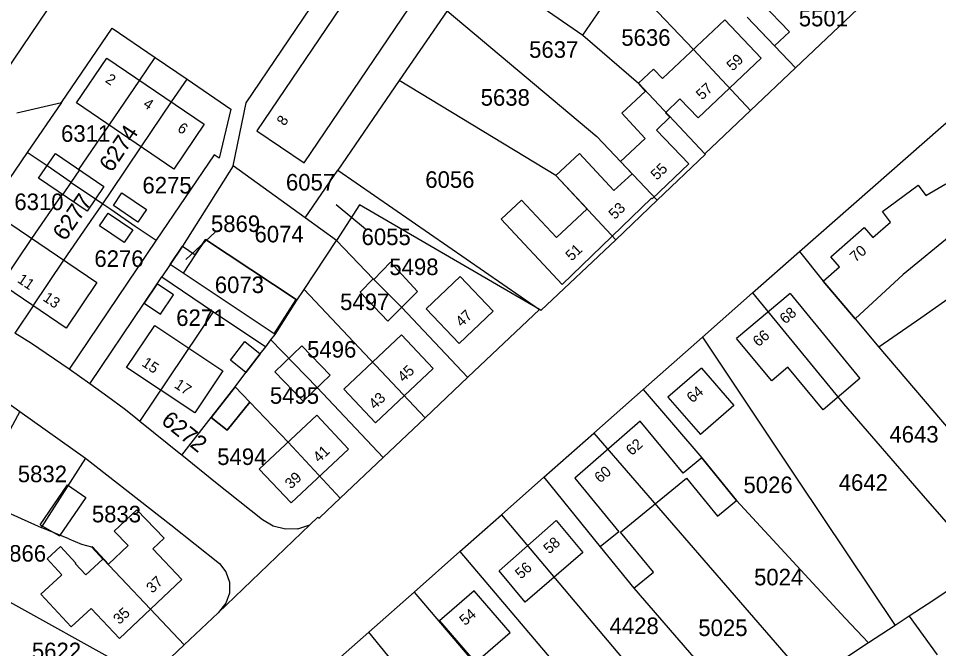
# Model space of a CAD drawing. Extents: x 191922 to 199923, y 328959 to 333350.
# Drawn here: x 196836.9 to 196987.1, y 331297.2 to 331400 of the extents above; entities that cross this region are included whole.
import ezdxf

# ---------------------------------------------------------------- set-up
doc = ezdxf.new("R2010")
doc.units = 0
for name, color, linetype in [('bestemmingsplangebied', 7, 'Continuous'), ('bouwvlak', 7, 'Continuous'), ('enkelbestemming', 7, 'Continuous'), ('Level 18', 7, 'Continuous'), ('Level 6', 7, 'Continuous'), ('maatvoering - maximum aantal wooneenheden', 7, 'Continuous'), ('recreatiewoning', 7, 'Continuous')]:
    doc.layers.add(name, color=color, linetype=linetype)

msp = doc.modelspace()

# ---------------------------------------------------------------- linework, layer by layer
at = {"layer": 'bestemmingsplangebied'}
for p, q in [((196963.76, 331391.93), (196977.09, 331404.55)), ((196963.76, 331391.93), (196977.09, 331404.55)), ((196956.44, 331384.99), (196963.76, 331391.93)), ((196956.44, 331384.99), (196963.76, 331391.93)), ((196948.97, 331377.92), (196956.44, 331384.99)), ((196948.97, 331377.92), (196956.44, 331384.99)), ((196941.18, 331370.31), (196949.07, 331377.82)), ((196941.18, 331370.31), (196949.07, 331377.82)), ((196949.07, 331377.82), (196948.97, 331377.92)), ((196949.07, 331377.82), (196948.97, 331377.92)), ((196934.44, 331363.89), (196941.18, 331370.31)), ((196934.44, 331363.89), (196941.18, 331370.31)), ((196922.2, 331352.35), (196934.44, 331363.89)), ((196922.2, 331352.35), (196934.44, 331363.89)), ((196910.3, 331341.43), (196921.97, 331352.49)), ((196910.3, 331341.43), (196921.97, 331352.49)), ((196922.2, 331352.35), (196921.97, 331352.49)), ((196922.2, 331352.35), (196921.97, 331352.49)), ((196903.33, 331334.83), (196910.3, 331341.43)), ((196903.33, 331334.83), (196910.3, 331341.43)), ((196896.46, 331328.33), (196903.33, 331334.83)), ((196896.46, 331328.33), (196903.33, 331334.83)), ((196889.46, 331321.7), (196896.46, 331328.33)), ((196889.46, 331321.7), (196896.46, 331328.33)), ((196886.15, 331318.56), (196889.46, 331321.7)), ((196886.15, 331318.56), (196889.46, 331321.7)), ((196885.78, 331318.63), (196884.48, 331317.38)), ((196885.78, 331318.63), (196884.48, 331317.38)), ((196885.96, 331318.44), (196885.78, 331318.63)), ((196885.96, 331318.44), (196885.78, 331318.63)), ((196885.96, 331318.44), (196886.15, 331318.56)), ((196885.96, 331318.44), (196886.15, 331318.56)), ((196869.55, 331302.99), (196884.48, 331317.38)), ((196869.55, 331302.99), (196884.48, 331317.38)), ((196864, 331297.79), (196869.55, 331302.99)), ((196864, 331297.79), (196869.55, 331302.99)), ((196858.11, 331292.23), (196864, 331297.79)), ((196858.11, 331292.23), (196864, 331297.79))]:
    msp.add_line(p, q, dxfattribs=at)
at = {"layer": 'bouwvlak'}
for p, q in [((196893.59, 331365.63), (196888.8, 331369.59)), ((196869.02, 331365.13), (196864.23, 331360.67))]:
    msp.add_line(p, q, dxfattribs=at)
at = {"layer": 'Level 18'}
msp.add_lwpolyline([(196874.69, 331337.4), (196872.3, 331339.87), (196868.36, 331334.89), (196870.99, 331332.78), (196874.69, 331337.4)], dxfattribs=at)
at = {"layer": 'Level 6'}
for p, q in [((196874.11, 331386.24), (196892.17, 331412.93)), ((196912.14, 331408.91), (196929.07, 331397.28)), ((196947.1, 331394.93), (196937.39, 331405.15)), ((196833.17, 331388.86), (196843.55, 331404.19)), ((196929.07, 331397.28), (196932.64, 331402.48)), ((196906.89, 331401.24), (196899.1, 331389.87)), ((196906.89, 331401.24), (196931.37, 331380.71)), ((196955.88, 331400.22), (196963.76, 331391.93)), ((196843.96, 331386.3), (196852.25, 331398.42)), ((196852.25, 331398.42), (196859.27, 331393.63)), ((196929.07, 331397.28), (196938.14, 331389.41)), ((196956.44, 331384.99), (196947.1, 331394.93)), ((196856.73, 331389.9), (196859.27, 331393.63)), ((196859.27, 331393.63), (196864.45, 331390.1)), ((196861.92, 331386.38), (196864.45, 331390.1)), ((196864.45, 331390.1), (196871.62, 331385.2)), ((196899.1, 331389.87), (196889.07, 331375.22)), ((196924.67, 331374.36), (196899.1, 331389.87)), ((196938.14, 331389.41), (196948.97, 331377.92)), ((196964.4, 331361.97), (196994.32, 331388.2)), ((196836.67, 331384.59), (196843.96, 331386.3)), ((196843.96, 331386.3), (196838.36, 331378.11)), ((196871.96, 331375.96), (196874.11, 331386.24)), ((196871.62, 331385.2), (196869.68, 331377.21)), ((196931.37, 331380.71), (196941.18, 331370.31)), ((196838.36, 331378.11), (196823.64, 331356.6)), ((196841.59, 331375.92), (196838.36, 331378.11)), ((196868.85, 331377.76), (196859.42, 331363.8)), ((196869.68, 331377.21), (196868.85, 331377.76)), ((196845.55, 331373.23), (196841.59, 331375.92)), ((196845.55, 331373.23), (196846.92, 331375.26)), ((196871.96, 331375.96), (196863.68, 331362.84)), ((196883.73, 331367.43), (196871.96, 331375.96)), ((196883.73, 331367.43), (196889.07, 331375.22)), ((196889.07, 331375.22), (196921.97, 331352.49)), ((196924.67, 331374.36), (196934.44, 331363.89)), ((196845.55, 331373.23), (196849.51, 331370.54)), ((196849.51, 331370.54), (196850.68, 331369.75)), ((196850.68, 331369.75), (196852.05, 331371.76)), ((196850.68, 331369.75), (196852, 331368.85)), ((196892.62, 331369.57), (196888.82, 331363.74)), ((196921.97, 331352.49), (196892.62, 331369.57)), ((196852, 331368.85), (196856, 331366.12)), ((196888.82, 331363.74), (196883.73, 331367.43)), ((196856, 331366.12), (196859.42, 331363.8)), ((196859.42, 331363.8), (196845.2, 331342.74)), ((196865.8, 331361.41), (196867.48, 331363.92)), ((196867.48, 331363.92), (196882.28, 331354.12)), ((196883.58, 331355.78), (196888.82, 331363.74)), ((196894.82, 331357.52), (196888.82, 331363.74)), ((196863.68, 331362.84), (196861.67, 331359.84)), ((196863.68, 331362.84), (196865.8, 331361.41)), ((196865.8, 331361.41), (196863.79, 331358.41)), ((196956.74, 331355.2), (196964.4, 331361.97)), ((196964.4, 331361.97), (196968.27, 331357.11)), ((196861.67, 331359.84), (196860.32, 331357.83)), ((196863.79, 331358.41), (196861.67, 331359.84)), ((196878.65, 331348.54), (196863.79, 331358.41)), ((196859.56, 331356.67), (196860.32, 331357.83)), ((196860.32, 331357.83), (196868.78, 331352.14)), ((196894.95, 331357.4), (196894.82, 331357.52)), ((196899.5, 331352.84), (196894.95, 331357.4)), ((196968.27, 331357.11), (196973.5, 331350.95)), ((196857.44, 331353.51), (196859.56, 331356.67)), ((196882.32, 331353.89), (196883.58, 331355.78)), ((196903.33, 331334.83), (196883.58, 331355.78)), ((196990.49, 331355.48), (196984.23, 331351.07)), ((196882.28, 331354.12), (196878.65, 331348.54)), ((196948.6, 331348), (196956.74, 331355.2)), ((196956.74, 331355.2), (196971.6, 331337.08)), ((196839.34, 331353.09), (196836.35, 331348.64)), ((196848.6, 331340.38), (196857.44, 331353.51)), ((196878.84, 331348.41), (196882.32, 331353.89)), ((196910.25, 331341.48), (196899.5, 331352.84)), ((196856.73, 331334.24), (196868.78, 331352.14)), ((196868.78, 331352.14), (196877.29, 331346.42)), ((196973.5, 331350.95), (196977.36, 331346.33)), ((196984.23, 331351.07), (196977.36, 331346.33)), ((196839.06, 331346.92), (196836.35, 331348.64)), ((196878.15, 331347.52), (196878.84, 331348.41)), ((196938.9, 331339.43), (196948.6, 331348)), ((196948.6, 331348), (196964.17, 331324.62)), ((196845.2, 331342.74), (196839.06, 331346.92)), ((196876.4, 331345.26), (196877.29, 331346.42)), ((196877.29, 331346.42), (196878.15, 331347.52)), ((196878.15, 331347.52), (196885.68, 331339.74)), ((196874.06, 331342.24), (196876.4, 331345.26)), ((196977.36, 331346.33), (197003.09, 331316.13)), ((196848.6, 331340.38), (196845.2, 331342.74)), ((196872.3, 331339.87), (196874.06, 331342.24)), ((196851.54, 331338.25), (196848.6, 331340.38)), ((196910.3, 331341.43), (196910.25, 331341.48)), ((196868.36, 331334.89), (196872.3, 331339.87)), ((196874.69, 331337.4), (196872.3, 331339.87)), ((196885.68, 331339.74), (196896.46, 331328.33)), ((196930.87, 331332.34), (196938.9, 331339.43)), ((196938.9, 331339.43), (196948.47, 331328.28)), ((196854.19, 331336.27), (196851.54, 331338.25)), ((196880.95, 331330.83), (196874.69, 331337.4)), ((196835.21, 331337.25), (196837.16, 331335.87)), ((196855.74, 331335.03), (196854.19, 331336.27)), ((196971.6, 331337.08), (196984.6, 331322.11)), ((196837.16, 331335.87), (196831.42, 331325.38)), ((196837.16, 331335.87), (196847.89, 331328.25)), ((196856.73, 331334.24), (196855.74, 331335.03)), ((196863.59, 331328.73), (196868.36, 331334.89)), ((196863.46, 331328.83), (196856.73, 331334.24)), ((196922.71, 331325.12), (196930.87, 331332.34)), ((196930.87, 331332.34), (196966, 331291.81)), ((196889.46, 331321.7), (196880.95, 331330.83)), ((196863.59, 331328.73), (196863.46, 331328.83)), ((196869.12, 331324.29), (196863.59, 331328.73)), ((196847.89, 331328.25), (196840.61, 331316.93)), ((196847.89, 331328.25), (196861.79, 331317.36)), ((196948.47, 331328.28), (196954.15, 331321.34)), ((196876.77, 331318.17), (196869.12, 331324.29)), ((196915.76, 331318.98), (196922.71, 331325.12)), ((196922.71, 331325.12), (196931.88, 331313.74)), ((196964.17, 331324.62), (196980.04, 331300.94)), ((196829.52, 331321.89), (196840.61, 331316.93)), ((196954.15, 331321.34), (196971.89, 331302.15)), ((196984.6, 331322.11), (196994.64, 331310.54)), ((196878.53, 331317.13), (196876.77, 331318.17)), ((196908.99, 331312.99), (196915.76, 331318.98)), ((196915.76, 331318.98), (196948.34, 331280.42)), ((196845.16, 331315.08), (196840.61, 331316.93)), ((196861.79, 331317.36), (196869.72, 331311.04)), ((196880.51, 331316.64), (196878.53, 331317.13)), ((196882.55, 331316.72), (196880.51, 331316.64)), ((196882.55, 331316.72), (196884.48, 331317.38)), ((196845.16, 331315.08), (196847.23, 331314.2)), ((196847.23, 331314.2), (196848.87, 331313.78)), ((196848.87, 331313.78), (196853.66, 331308.7)), ((196931.88, 331313.74), (196937.39, 331307.02)), ((196901.52, 331306.39), (196908.99, 331312.99)), ((196908.99, 331312.99), (196940.8, 331275.56)), ((196869.72, 331311.04), (196870.8, 331309.66)), ((196994.64, 331310.54), (196985.27, 331304.38)), ((196870.8, 331309.66), (196871.38, 331307.99)), ((196829.05, 331308.34), (196858.11, 331292.23)), ((196853.66, 331308.7), (196858.48, 331303.61)), ((196871.38, 331307.99), (196871.38, 331306.23)), ((196871.38, 331306.23), (196870.8, 331304.57)), ((196894.11, 331299.84), (196901.52, 331306.39)), ((196901.52, 331306.39), (196932.41, 331270.13)), ((196937.39, 331307.02), (196956.11, 331285.43)), ((196870.8, 331304.57), (196869.55, 331302.99)), ((196985.27, 331304.38), (196982.33, 331302.45)), ((196858.48, 331303.61), (196864, 331297.79)), ((196971.89, 331302.15), (196975.68, 331298.09)), ((196982.33, 331302.45), (196980.04, 331300.94)), ((196982.33, 331302.45), (196986.91, 331296.17)), ((196887.67, 331294.15), (196894.11, 331299.84)), ((196923.45, 331264.27), (196894.11, 331299.84)), ((196980.04, 331300.94), (196975.68, 331298.09)), ((196975.68, 331298.09), (196971.97, 331295.68))]:
    msp.add_line(p, q, dxfattribs=at)
for points in [[(196846.92, 331375.26), (196846.79, 331375.34), (196851.75, 331382.59), (196856.73, 331389.9)], [(196852.05, 331371.76), (196856.95, 331379.06), (196861.92, 331386.38)], [(196834.12, 331356.62), (196839.13, 331364.06), (196844.08, 331371.27), (196844.18, 331371.2), (196845.55, 331373.23)], [(196839.34, 331353.09), (196844.35, 331360.53), (196849.3, 331367.72), (196850.68, 331369.75)]]:
    msp.add_lwpolyline(points, dxfattribs=at)
at = {"layer": 'recreatiewoning'}
for p, q in [((196896.62, 331412.38), (196875.82, 331381.66)), ((196883.57, 331376.41), (196904.37, 331407.13)), ((196958.3, 331402.5), (196962.77, 331397.79)), ((196942.04, 331390.18), (196952.26, 331399.77)), ((196952.26, 331399.77), (196958.16, 331393.49)), ((196960.35, 331395.51), (196955.88, 331400.22)), ((196962.77, 331397.79), (196960.35, 331395.51)), ((196846.43, 331386.21), (196851.38, 331393.53)), ((196851.38, 331393.53), (196867.27, 331382.74)), ((196958.16, 331393.49), (196947.88, 331383.78)), ((196938.14, 331389.41), (196940.61, 331391.71)), ((196940.61, 331391.71), (196942.04, 331390.18)), ((196939.31, 331388.15), (196938.14, 331389.41)), ((196935.42, 331384.51), (196939.31, 331388.15)), ((196862.3, 331375.42), (196846.43, 331386.21)), ((196944.9, 331386.87), (196942.56, 331384.61)), ((196947.88, 331383.78), (196944.9, 331386.87)), ((196939.24, 331380.41), (196935.42, 331384.51)), ((196942.56, 331384.61), (196943.26, 331383.88)), ((196867.27, 331382.74), (196862.3, 331375.42)), ((196943.26, 331383.88), (196941.07, 331381.77)), ((196875.82, 331381.66), (196883.57, 331376.41)), ((196941.07, 331381.77), (196946.35, 331376.29)), ((196935.21, 331376.65), (196939.24, 331380.41)), ((196924.67, 331374.36), (196928.51, 331377.93)), ((196928.51, 331377.93), (196934.14, 331371.9)), ((196937.09, 331374.65), (196935.21, 331376.65)), ((196946.35, 331376.29), (196940.4, 331370.55)), ((196929.76, 331368.9), (196924.67, 331374.36)), ((196934.14, 331371.9), (196937.09, 331374.65)), ((196977.98, 331368.51), (196983.79, 331372.8)), ((196983.79, 331372.8), (196985.07, 331371.08)), ((196985.07, 331371.08), (196988.33, 331372.98)), ((196940.29, 331370.66), (196925.68, 331356.59)), ((196940.4, 331370.55), (196940.29, 331370.66)), ((196915.71, 331367.26), (196919.03, 331370.36)), ((196919.03, 331370.36), (196924.75, 331364.23)), ((196833.78, 331367.67), (196849.72, 331356.91)), ((196924.75, 331364.23), (196929.76, 331368.9)), ((196979.26, 331366.77), (196977.98, 331368.51)), ((196925.68, 331356.59), (196915.71, 331367.26)), ((196976.38, 331364.25), (196979.26, 331366.77)), ((196969.55, 331361.11), (196974.96, 331365.86)), ((196974.96, 331365.86), (196976.38, 331364.25)), ((196989.48, 331364.85), (196981.36, 331358.23)), ((196867.48, 331363.92), (196865.8, 331361.41)), ((196882.28, 331354.12), (196867.48, 331363.92)), ((196861.67, 331359.84), (196863.68, 331362.84)), ((196863.68, 331362.84), (196865.8, 331361.41)), ((196865.8, 331361.41), (196863.79, 331358.41)), ((196844.7, 331349.47), (196828.76, 331360.24)), ((196894.95, 331357.4), (196897.67, 331360.22)), ((196897.67, 331360.22), (196902.09, 331355.43)), ((196970.97, 331359.48), (196969.55, 331361.11)), ((196863.79, 331358.41), (196861.67, 331359.84)), ((196878.65, 331348.54), (196863.79, 331358.41)), ((196968.27, 331357.11), (196970.97, 331359.48)), ((196849.72, 331356.91), (196844.7, 331349.47)), ((196892.73, 331355.35), (196894.82, 331357.52)), ((196894.82, 331357.52), (196894.95, 331357.4)), ((196909.02, 331357.86), (196903.48, 331352.58)), ((196914.4, 331352.21), (196909.02, 331357.86)), ((196973.5, 331350.95), (196968.27, 331357.11)), ((196981.36, 331358.23), (196973.5, 331350.95)), ((196859.56, 331356.67), (196857.44, 331353.51)), ((196862.22, 331354.89), (196859.56, 331356.67)), ((196902.09, 331355.43), (196897.25, 331350.58)), ((196860.1, 331351.73), (196862.22, 331354.89)), ((196878.65, 331348.54), (196882.28, 331354.12)), ((196897.25, 331350.58), (196892.73, 331355.35)), ((196962.88, 331355.13), (196954.15, 331347.76)), ((196962.88, 331355.13), (196974.3, 331341.26)), ((196857.44, 331353.51), (196860.1, 331351.73)), ((196903.48, 331352.58), (196908.86, 331346.93)), ((196908.86, 331346.93), (196914.4, 331352.21)), ((196854.59, 331343.03), (196859.21, 331349.9)), ((196859.21, 331349.9), (196870.3, 331342.51)), ((196899.44, 331348.37), (196890.04, 331339.49)), ((196904.62, 331342.89), (196899.44, 331348.37)), ((196871.53, 331344.24), (196873.87, 331347.26)), ((196873.87, 331347.26), (196876.4, 331345.26)), ((196878.78, 331342.31), (196883.18, 331346.58)), ((196883.18, 331346.58), (196887.81, 331341.8)), ((196959.93, 331340.87), (196954.15, 331347.76)), ((196876.4, 331345.26), (196874.06, 331342.24)), ((196874.06, 331342.24), (196871.53, 331344.24)), ((196865.71, 331335.62), (196854.59, 331343.03)), ((196870.3, 331342.51), (196865.71, 331335.62)), ((196883.41, 331337.54), (196878.78, 331342.31)), ((196895.23, 331334.01), (196904.62, 331342.89)), ((196948.42, 331342.93), (196942.96, 331338.19)), ((196948.42, 331342.93), (196953.71, 331336.84)), ((196962.5, 331343.06), (196959.93, 331340.87)), ((196968.28, 331336.14), (196962.5, 331343.06)), ((196887.81, 331341.8), (196883.41, 331337.54)), ((196974.3, 331341.26), (196968.28, 331336.14)), ((196868.36, 331334.89), (196872.3, 331339.87)), ((196872.3, 331339.87), (196874.69, 331337.4)), ((196890.04, 331339.49), (196895.23, 331334.01)), ((196874.69, 331337.4), (196870.99, 331332.78)), ((196942.96, 331338.19), (196948.25, 331332.1)), ((196953.71, 331336.84), (196948.25, 331332.1)), ((196870.99, 331332.78), (196868.36, 331334.89)), ((196885.64, 331335.23), (196876.24, 331326.42)), ((196890.79, 331329.73), (196885.64, 331335.23)), ((196938.44, 331334.29), (196927.73, 331324.99)), ((196881.43, 331320.93), (196890.79, 331329.73)), ((196876.24, 331326.42), (196881.43, 331320.93)), ((196856.24, 331319.82), (196852.57, 331316.3)), ((196860.7, 331315.17), (196856.24, 331319.82)), ((196924.71, 331318.06), (196915.41, 331309.83)), ((196924.71, 331318.06), (196929.04, 331312.84)), ((196840.49, 331317.36), (196843.61, 331315.58)), ((196852.57, 331316.3), (196854.84, 331314)), ((196858.89, 331313.42), (196860.7, 331315.17)), ((196841.6, 331311.81), (196843.78, 331313.82)), ((196843.78, 331313.82), (196846.29, 331311.1)), ((196848.95, 331313.67), (196848.95, 331313.84)), ((196848.95, 331313.84), (196851.61, 331310.95)), ((196850.71, 331311.76), (196848.95, 331313.67)), ((196851.61, 331310.95), (196854.84, 331314)), ((196858.89, 331313.42), (196863.59, 331308.45)), ((196929.04, 331312.84), (196919.62, 331304.76)), ((196844.01, 331309.19), (196841.6, 331311.81)), ((196846.29, 331311.1), (196846.2, 331311.02)), ((196846.2, 331311.02), (196847.9, 331309.18)), ((196847.9, 331309.18), (196850.71, 331311.76)), ((196840.6, 331306.04), (196843.92, 331309.11)), ((196843.92, 331309.11), (196844.01, 331309.19)), ((196919.62, 331304.76), (196915.41, 331309.83)), ((196863.59, 331308.45), (196853.4, 331298.81)), ((196845.54, 331300.7), (196840.6, 331306.04)), ((196911.3, 331306.58), (196905.66, 331301.71)), ((196917.18, 331299.77), (196911.3, 331306.58)), ((196848.78, 331303.7), (196845.54, 331300.7)), ((196853.4, 331298.81), (196848.78, 331303.7)), ((196905.66, 331301.71), (196911.55, 331294.9)), ((196911.55, 331294.9), (196917.18, 331299.77))]:
    msp.add_line(p, q, dxfattribs=at)
for points in [[(196850.88, 331372.56), (196848.13, 331368.52), (196840.22, 331373.9), (196842.97, 331377.94), (196850.88, 331372.56)], [(196857.82, 331368.8), (196856.42, 331366.74), (196852.42, 331369.47), (196853.82, 331371.53), (196857.82, 331368.8)], [(196855.58, 331365.5), (196854.18, 331363.44), (196850.17, 331366.16), (196851.58, 331368.22), (196855.58, 331365.5)], [(196927.73, 331324.99), (196934.92, 331316.22), (196931.88, 331313.74), (196937.39, 331307.02), (196940.59, 331309.64), (196935.23, 331316.18), (196945.97, 331324.98), (196951.04, 331318.79), (196954.15, 331321.34), (196948.47, 331328.28), (196945.41, 331325.77), (196938.44, 331334.29)], [(196840.49, 331317.36), (196844.95, 331323.86), (196847.9, 331321.84), (196843.61, 331315.58)]]:
    msp.add_lwpolyline(points, dxfattribs=at)

# ---------------------------------------------------------------- texts
at = {"layer": 'enkelbestemming'}
for s, p in [('5501', (196964.31, 331398.7)), ('5636', (196935.34, 331395.53)), ('5637', (196920.29, 331393.57)), ('5638', (196912.38, 331385.75)), ('6311', (196843.88, 331379.86)), ('6056', (196903.34, 331372.35)), ('6275', (196857.17, 331371.43)), ('6057', (196880.59, 331371.91)), ('6310', (196836.26, 331368.72)), ('5869', (196868.35, 331365.14)), ('6074', (196875.46, 331363.45)), ('6055', (196892.94, 331363.01)), ('6276', (196849.32, 331359.45)), ('5498', (196897.47, 331358.11)), ('6073', (196868.98, 331355.18)), ('5497', (196889.43, 331352.4)), ('6271', (196862.68, 331349.81)), ('5496', (196884.05, 331344.64)), ('5495', (196877.97, 331337.11)), ('4643', (196979.1, 331330.78)), ('5494', (196869.37, 331327.12)), ('5832', (196836.82, 331324.31)), ('4642', (196970.83, 331322.91)), ('5026', (196955.28, 331322.53)), ('5833', (196848.91, 331317.76)), ('5866', (196833.41, 331311.35)), ('5024', (196957.01, 331307.48)), ('4428', (196933.42, 331299.53)), ('5025', (196947.91, 331299.21)), ('5622', (196839.12, 331295.43))]:
    msp.add_text(s, height=2.7, dxfattribs=at).set_placement(p)
for s, rotation, p in [('6274', 56.1984, (196852.15, 331374.74)), ('6277', 55.6046, (196844.54, 331363.54)), ('6272', 321.1789, (196860.06, 331334.04))]:
    msp.add_text(s, height=2.7, rotation=rotation, dxfattribs=at).set_placement(p)
at = {"layer": 'maatvoering - maximum aantal wooneenheden'}
for s, rotation, p in [('59', 43.3773, (196953.52, 331391.31)), ('2', 325.8488, (196850.98, 331389.69)), ('57', 43.3773, (196948.53, 331386.59)), ('4', 325.8488, (196857.14, 331385.69)), ('8', 55.9284, (196880.38, 331382.34)), ('6', 325.8488, (196862.74, 331381.71)), ('55', 43.9053, (196941.15, 331373.5)), ('53', 43.9053, (196934.27, 331367.09)), ('51', 43.9053, (196927.24, 331360.31)), ('70', 41.3099, (196973.58, 331360.12)), ('11', 325.9759, (196836.62, 331357.04)), ('13', 325.9284, (196840.79, 331354.04)), ('47', 43.5811, (196909.28, 331349.54)), ('68', 40.1286, (196962.1, 331350.03)), ('66', 40.1286, (196957.71, 331346.32)), ('15', 326.3099, (196856.93, 331343.4)), ('45', 43.419, (196899.81, 331340.54)), ('17', 326.3099, (196862.24, 331339.85)), ('43', 43.419, (196895.11, 331336.1)), ('64', 41.0241, (196946.94, 331337.15)), ('41', 43.2569, (196886, 331327.42)), ('62', 40.9433, (196937.03, 331328.56)), ('60', 40.9433, (196931.88, 331324.09)), ('39', 43.2569, (196881.41, 331323.1)), ('58', 41.4717, (196923.57, 331312.51)), ('56', 41.4717, (196918.95, 331308.42)), ('37', 43.3773, (196858.78, 331306.1)), ('35', 43.3773, (196853.39, 331301)), ('54', 40.8624, (196909.83, 331300.82))]:
    msp.add_text(s, height=1.75, rotation=rotation, dxfattribs=at).set_placement(p)

doc.saveas('drawing.dxf')
